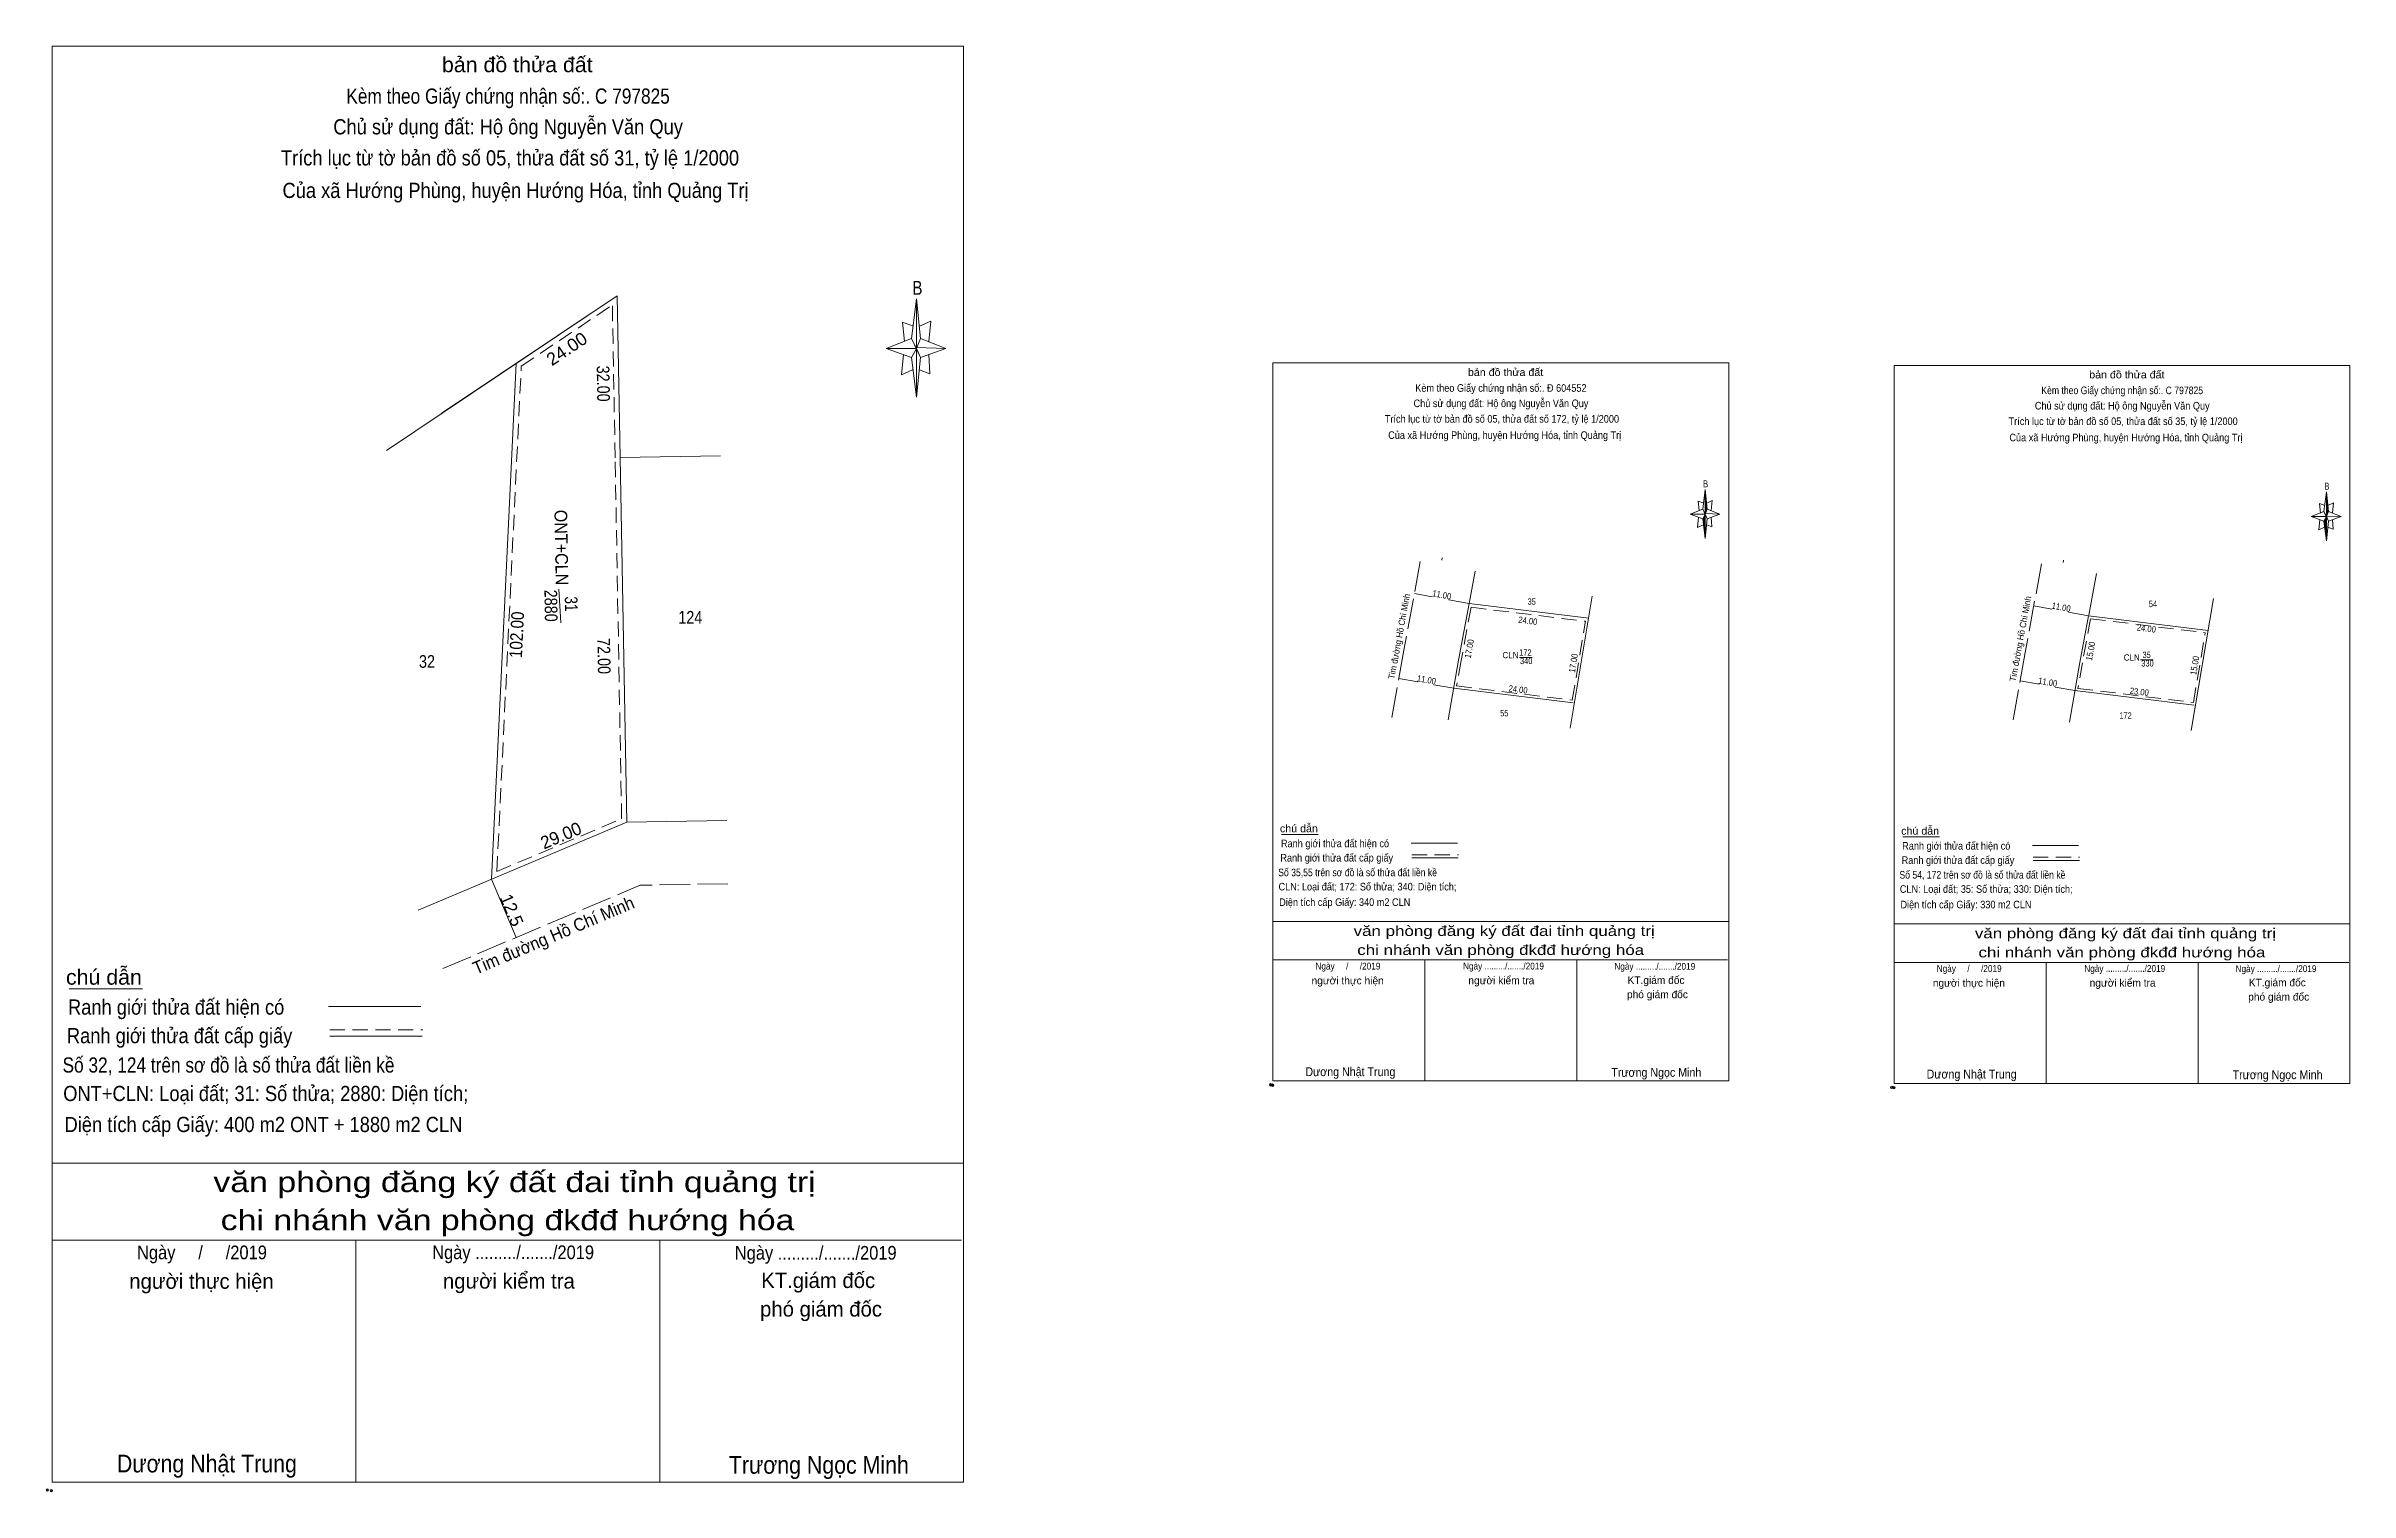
# Model space of a CAD drawing. Header units: metres. Extents: x 535567 to 536670, y 1851128 to 1851699.
# Drawn here: x 536215.4 to 536670.4, y 1851305.2 to 1851590.7 of the extents above; entities that cross this region are included whole.
import ezdxf
from ezdxf.enums import TextEntityAlignment as Align

# ---------------------------------------------------------------- set-up
doc = ezdxf.new("R2010")
doc.units = ezdxf.units.M
doc.header["$PDMODE"] = 32
doc.header["$PDSIZE"] = 0.5
doc.linetypes.add('LONG_DASHED', pattern=[7.5, 6, -1.5])
doc.linetypes.add('MEDIUM_DASHED', pattern=[4.5, 3, -1.5])
for name, color, linetype, lineweight in [('10', 7, 'Continuous', 13), ('17', 7, 'Continuous', 13), ('22', 7, 'Continuous', 13), ('23', 7, 'Continuous', 13), ('42', 7, 'Continuous', 13), ('5', 7, 'Continuous', 13), ('6', 7, 'Continuous', 13)]:
    doc.layers.add(name, color=color, linetype=linetype, lineweight=lineweight)

msp = doc.modelspace()

# ---------------------------------------------------------------- hatches: boundary and pattern name
at = {"layer": '5'}
for points in [[(536543.1, 1851503.17), (536543.5, 1851499.27), (536543.1, 1851498.27)], [(536665.8, 1851502.7), (536666.2, 1851498.8), (536665.8, 1851497.8)], [(536543.1, 1851498.27), (536543.1, 1851493.47), (536542.6, 1851497.37)], [(536665.8, 1851497.8), (536665.8, 1851493), (536665.3, 1851496.9)]]:
    msp.add_hatch(color=256, dxfattribs=at).paths.add_polyline_path(points)

# ---------------------------------------------------------------- linework, layer by layer
at = {"layer": '10'}
for p, q in [((536493.42, 1851463.9), (536517, 1851461.01)), ((536616.12, 1851463.43), (536639.7, 1851460.54))]:
    msp.add_line(p, q, dxfattribs=at)
at = {"layer": '10', "linetype": 'MEDIUM_DASHED'}
for p, q in [((536494, 1851464.34), (536516.83, 1851461.54)), ((536616.7, 1851463.87), (536639.53, 1851461.07))]:
    msp.add_line(p, q, dxfattribs=at)
at = {"layer": '17'}
for p, q in [((536459.41, 1851435.04), (536466.65, 1851435.04)), ((536582.11, 1851434.57), (536589.35, 1851434.57)), ((536219.96, 1851404.53), (536234.44, 1851404.53))]:
    msp.add_line(p, q, dxfattribs=at)
at = {"layer": '22'}
for p, q in [((536497.66, 1851487), (536496.48, 1851480.62)), ((536620.36, 1851486.53), (536618.84, 1851478.32))]:
    msp.add_line(p, q, dxfattribs=at)
at = {"layer": '22', "linetype": 'LONG_DASHED'}
for points in [[(536486.83, 1851488.93), (536483.58, 1851471.41), (536481.23, 1851458.12)], [(536609.53, 1851488.46), (536606.28, 1851470.94), (536603.93, 1851457.65)]]:
    msp.add_lwpolyline(points, dxfattribs=at)
at = {"layer": '22'}
for points in [[(536496.48, 1851480.62), (536494.4, 1851469.45), (536492.32, 1851457.66)], [(536618.81, 1851478.19), (536617.1, 1851468.98), (536615.02, 1851457.19)]]:
    msp.add_lwpolyline(points, dxfattribs=at)
at = {"layer": '22', "linetype": 'MEDIUM_DASHED'}
for points in [[(536496.84, 1851479.89), (536494.89, 1851469.36), (536494, 1851464.34)], [(536619.21, 1851477.63), (536617.59, 1851468.89), (536616.7, 1851463.87)]]:
    msp.add_lwpolyline(points, dxfattribs=at)
at = {"layer": '23'}
for p, q in [((536491.17, 1851489.64), (536491.1, 1851489.2)), ((536613.87, 1851489.17), (536613.8, 1851488.73))]:
    msp.add_line(p, q, dxfattribs=at)
at = {"layer": '42'}
for p, q in [((536282.62, 1851510.83), (536328.23, 1851541.41)), ((536293.47, 1851518.12), (536328.22, 1851541.42)), ((536328.8, 1851509.43), (536328.22, 1851541.42)), ((536303.37, 1851426.17), (536308.28, 1851528.05)), ((536348.58, 1851509.78), (536328.8, 1851509.43)), ((536316.7, 1851483.46), (536317.05, 1851476.81)), ((536485.67, 1851482.63), (536489.2, 1851481.97)), ((536492.49, 1851481.36), (536496.48, 1851480.62)), ((536516.4, 1851455.99), (536520.79, 1851482.09)), ((536639.1, 1851455.52), (536643.49, 1851481.62)), ((536496.48, 1851480.62), (536520.1, 1851477.72)), ((536608, 1851480.2), (536611.53, 1851479.54)), ((536614.82, 1851478.93), (536618.81, 1851478.19)), ((536618.81, 1851478.19), (536642.43, 1851475.29)), ((536506.4, 1851469.99), (536508.89, 1851469.99)), ((536629.1, 1851469.52), (536631.59, 1851469.52)), ((536482.59, 1851465.81), (536486.36, 1851465.15)), ((536489.52, 1851464.59), (536493.42, 1851463.9)), ((536605.29, 1851465.34), (536609.06, 1851464.68)), ((536612.22, 1851464.12), (536616.12, 1851463.43)), ((536349.87, 1851437.79), (536330.09, 1851437.44)), ((536308.23, 1851414.65), (536303.37, 1851426.17))]:
    msp.add_line(p, q, dxfattribs=at)
at = {"layer": '42', "linetype": 'MEDIUM_DASHED'}
for p, q in [((536309.26, 1851527.5), (536327.25, 1851539.57)), ((536327.8, 1851509.41), (536327.25, 1851539.57)), ((536304.45, 1851427.71), (536309.26, 1851527.5)), ((536329.08, 1851438.1), (536327.8, 1851509.41)), ((536496.84, 1851479.89), (536519.45, 1851477.11)), ((536516.83, 1851461.54), (536519.45, 1851477.11)), ((536619.21, 1851477.63), (536641.85, 1851474.85)), ((536639.53, 1851461.07), (536641.85, 1851474.85)), ((536304.45, 1851427.71), (536329.08, 1851438.1))]:
    msp.add_line(p, q, dxfattribs=at)
at = {"layer": '42', "linetype": 'LONG_DASHED'}
for p in [(536293.74, 1851408.54), (536350.09, 1851425.29)]:
    msp.add_line(p, (536332.73, 1851424.98), dxfattribs=at)
at = {"layer": '42'}
msp.add_lwpolyline([(536288.88, 1851420.06), (536330.09, 1851437.44), (536328.8, 1851509.43)], dxfattribs=at)
at = {"layer": '5'}
for p, q in [((536386.34, 1851532.99), (536387.34, 1851540.79)), ((536386.34, 1851529.19), (536381.34, 1851530.99)), ((536388.14, 1851532.99), (536393.14, 1851530.99)), ((536388.14, 1851529.19), (536387.34, 1851521.39)), ((536389.94, 1851525.99), (536387.94, 1851526.79)), ((536389.74, 1851529.79), (536389.94, 1851525.99)), ((536542.6, 1851499.27), (536543.1, 1851503.17)), ((536543.5, 1851499.27), (536546, 1851498.27)), ((536665.3, 1851498.8), (536665.8, 1851502.7)), ((536542.6, 1851497.37), (536540.1, 1851498.27)), ((536543.5, 1851497.37), (536543.1, 1851493.47)), ((536544.4, 1851495.77), (536543.4, 1851496.17)), ((536544.3, 1851497.67), (536544.4, 1851495.77)), ((536665.3, 1851496.9), (536662.8, 1851497.8)), ((536666.2, 1851496.9), (536665.8, 1851493)), ((536667.1, 1851495.3), (536666.1, 1851495.7)), ((536666.2, 1851498.8), (536668.7, 1851497.8)), ((536667, 1851497.2), (536667.1, 1851495.3)), ((536457.73, 1851417.83), (536547.73, 1851417.83)), ((536580.43, 1851417.36), (536670.43, 1851417.36)), ((536457.73, 1851410.23), (536547.53, 1851410.23)), ((536457.73, 1851410.23), (536547.53, 1851410.23)), ((536457.73, 1851410.23), (536547.53, 1851410.23)), ((536487.73, 1851386.33), (536487.73, 1851410.23)), ((536517.73, 1851386.33), (536517.73, 1851410.23)), ((536580.43, 1851409.76), (536670.23, 1851409.76)), ((536580.43, 1851409.76), (536670.23, 1851409.76)), ((536580.43, 1851409.76), (536670.23, 1851409.76)), ((536610.43, 1851385.86), (536610.43, 1851409.76)), ((536640.43, 1851385.86), (536640.43, 1851409.76)), ((536216.6, 1851370.11), (536396.6, 1851370.11)), ((536216.6, 1851354.91), (536396.2, 1851354.91)), ((536216.6, 1851354.91), (536396.2, 1851354.91)), ((536216.6, 1851354.91), (536396.2, 1851354.91)), ((536276.6, 1851307.11), (536276.6, 1851354.91)), ((536336.6, 1851307.11), (536336.6, 1851354.91))]:
    msp.add_line(p, q, dxfattribs=at)
for points in [[(536216.6, 1851590.71), (536396.6, 1851590.71), (536396.6, 1851307.11), (536216.6, 1851307.11)], [(536387.34, 1851540.79), (536388.14, 1851532.99), (536387.34, 1851530.99)], [(536387.34, 1851530.99), (536381.34, 1851530.99), (536386.34, 1851532.99), (536388.14, 1851529.19), (536393.14, 1851530.99), (536387.34, 1851531.19)], [(536387.34, 1851530.99), (536387.34, 1851521.39), (536386.34, 1851529.19)], [(536457.73, 1851528.13), (536547.73, 1851528.13), (536547.73, 1851386.33), (536457.73, 1851386.33)], [(536580.43, 1851527.66), (536670.43, 1851527.66), (536670.43, 1851385.86), (536580.43, 1851385.86)], [(536543.1, 1851498.27), (536540.1, 1851498.27), (536542.6, 1851499.27), (536543.5, 1851497.37), (536546, 1851498.27), (536543.1, 1851498.37)], [(536543.1, 1851503.17), (536543.5, 1851499.27), (536543.1, 1851498.27)], [(536665.8, 1851502.7), (536666.2, 1851498.8), (536665.8, 1851497.8)], [(536543.1, 1851498.27), (536543.1, 1851493.47), (536542.6, 1851497.37)], [(536665.8, 1851497.8), (536662.8, 1851497.8), (536665.3, 1851498.8), (536666.2, 1851496.9), (536668.7, 1851497.8), (536665.8, 1851497.9)], [(536665.8, 1851497.8), (536665.8, 1851493), (536665.3, 1851496.9)]]:
    msp.add_lwpolyline(points, close=True, dxfattribs=at)
for points in [[(536386.74, 1851535.39), (536384.54, 1851536.19), (536384.94, 1851532.39)], [(536387.94, 1851535.39), (536390.14, 1851536.39), (536389.74, 1851532.39)], [(536387.34, 1851530.99), (536386.34, 1851532.99), (536381.34, 1851530.99)], [(536387.34, 1851530.99), (536388.14, 1851529.19), (536393.14, 1851530.99)], [(536384.74, 1851529.79), (536384.34, 1851525.79), (536386.54, 1851526.79)], [(536543.1, 1851498.27), (536542.6, 1851499.27), (536540.1, 1851498.27)], [(536542.8, 1851500.47), (536541.7, 1851500.87), (536541.9, 1851498.97)], [(536543.4, 1851500.47), (536544.5, 1851500.97), (536544.3, 1851498.97)], [(536665.5, 1851500), (536664.4, 1851500.4), (536664.6, 1851498.5)], [(536666.1, 1851500), (536667.2, 1851500.5), (536667, 1851498.5)], [(536541.8, 1851497.67), (536541.6, 1851495.67), (536542.7, 1851496.17)], [(536543.1, 1851498.27), (536543.5, 1851497.37), (536546, 1851498.27)], [(536665.8, 1851497.8), (536665.3, 1851498.8), (536662.8, 1851497.8)], [(536664.5, 1851497.2), (536664.3, 1851495.2), (536665.4, 1851495.7)], [(536665.8, 1851497.8), (536666.2, 1851496.9), (536668.7, 1851497.8)], [(536547.73, 1851386.33), (536457.73, 1851386.33), (536457.73, 1851410.23)], [(536670.43, 1851385.86), (536580.43, 1851385.86), (536580.43, 1851409.76)], [(536396.6, 1851307.11), (536216.6, 1851307.11), (536216.6, 1851354.91)]]:
    msp.add_lwpolyline(points, dxfattribs=at)
for p in [(536457.26, 1851385.56), (536457.66, 1851385.49), (536579.96, 1851385.09), (536580.36, 1851385.02), (536215.66, 1851305.57), (536216.46, 1851305.43)]:
    msp.add_point(p, dxfattribs=at)
at = {"layer": '6'}
for p, q in [((536485.01, 1851433.3), (536494.15, 1851433.3)), ((536607.71, 1851432.83), (536616.85, 1851432.83)), ((536485.15, 1851430.37), (536494.29, 1851430.37)), ((536607.85, 1851429.9), (536616.99, 1851429.9)), ((536271.16, 1851401.05), (536289.44, 1851401.05)), ((536271.44, 1851395.19), (536289.72, 1851395.19))]:
    msp.add_line(p, q, dxfattribs=at)
at = {"layer": '6', "linetype": 'MEDIUM_DASHED'}
for p, q in [((536485.15, 1851430.99), (536494.35, 1851430.99)), ((536607.85, 1851430.52), (536617.05, 1851430.52)), ((536271.44, 1851396.43), (536289.84, 1851396.43))]:
    msp.add_line(p, q, dxfattribs=at)

# ---------------------------------------------------------------- texts
at = {"layer": '42'}
for s, height, rotation, width, p in [('24.00', 2.5, 33.841, 1.05, (536318.949, 1851529.887)), ('32.00', 2.5, 271.039, 0.85, (536324.216, 1851524.028)), ('ONT+CLN', 2.5, 271.027, 0.95, (536315.943, 1851491.662)), ('2880', 2.5, 271.027, 0.85, (536313.888, 1851480.172)), ('31', 2.5, 271.027, 0.8, (536317.886, 1851480.522)), ('Tim đường Hồ Chí Minh', 1.25, 79.491, 0.95, (536483.264, 1851474.026)), ('11.00', 1.25, 349.467, 0.9, (536490.961, 1851481.727)), ('Tim đường Hồ Chí Minh', 1.25, 79.491, 0.95, (536605.964, 1851473.556)), ('102.00', 2.5, 87.241, 0.9, (536309.607, 1851474.39)), ('24.00', 1.25, 353, 0.9, (536507.989, 1851476.609)), ('11.00', 1.25, 349.467, 0.9, (536613.291, 1851479.297)), ('24.00', 1.25, 353, 0.9, (536630.159, 1851475.079)), ('72.00', 2.5, 271.027, 0.85, (536324.355, 1851470.227)), ('17.00', 1.25, 79.482, 0.9, (536497.123, 1851471.581)), ('15.00', 1.25, 79.482, 0.9, (536619.823, 1851471.111)), ('17.00', 1.25, 80.452, 0.9, (536517.679, 1851468.756)), ('15.00', 1.25, 80.452, 0.9, (536640.379, 1851468.286)), ('11.00', 1.25, 349.998, 0.9, (536487.936, 1851464.956)), ('24.00', 1.25, 353.013, 0.9, (536506.059, 1851463.05)), ('11.00', 1.25, 349.998, 0.9, (536610.636, 1851464.486)), ('23.00', 1.25, 353.013, 0.9, (536628.759, 1851462.58)), ('Tim đường Hồ Chí Minh', 2.5, 22.863, 0.95, (536316.109, 1851413.943))]:
    msp.add_text(s, height=height, rotation=rotation, dxfattribs=dict(at, width=width)).set_placement(p, align=Align.CENTER)
for s, height, width, p in [('35', 1.25, 0.8, (536508.83, 1851480.38)), ('54', 1.25, 0.85, (536631.525, 1851479.91)), ('124', 2.5, 0.85, (536342.645, 1851476.65)), ('32', 2.5, 0.85, (536290.64, 1851467.93)), ('CLN', 1.25, 0.95, (536504.645, 1851469.81)), ('172', 1.25, 0.85, (536507.575, 1851470.34)), ('340', 1.25, 0.85, (536507.75, 1851468.66)), ('CLN', 1.25, 0.95, (536627.345, 1851469.34)), ('330', 1.25, 0.85, (536630.45, 1851468.19)), ('35', 1.25, 0.8, (536630.28, 1851469.87)), ('55', 1.25, 0.8, (536503.41, 1851458.34)), ('172', 1.25, 0.85, (536626.105, 1851457.87))]:
    msp.add_text(s, height=height, dxfattribs=dict(at, width=width)).set_placement(p, align=Align.CENTER)
for s, rotation, p in [('29.00', 22.867, (536317.589, 1851433.665)), ('12.5', 292.874, (536306.23, 1851419.586))]:
    msp.add_text(s, height=2.5, rotation=rotation, dxfattribs=at).set_placement(p, align=Align.CENTER)
at = {"layer": '5'}
for s, height, width, p in [('bản đồ thửa đất', 3, 1.05, (536308.48, 1851585.55)), ('Kèm theo Giấy chứng nhận số:. C 797825', 3, 0.85, (536306.655, 1851579.33)), ('Chủ sử dụng đất: Hộ ông Nguyễn Văn Quy', 3, 0.9, (536306.665, 1851573.27)), ('Trích lục từ tờ bản đồ số 05, thửa đất số 31, tỷ lệ 1/2000 ', 3, 0.9, (536307.54, 1851567.13)), ('Của xã Hướng Phùng, huyện Hướng Hóa, tỉnh Quảng Trị', 3, 0.9, (536308.135, 1851560.71)), ('B', 2.755, 0.8, (536387.505, 1851541.59)), ('bản đồ thửa đất', 1.5, 1.05, (536503.67, 1851525.55)), ('bản đồ thửa đất', 1.5, 1.05, (536626.37, 1851525.08)), ('Kèm theo Giấy chứng nhận số:. Đ 604552', 1.5, 0.9, (536502.75, 1851522.44)), ('Kèm theo Giấy chứng nhận số:. C 797825', 1.5, 0.85, (536625.455, 1851521.97)), ('Trích lục từ tờ bản đồ số 05, thửa đất số 172, tỷ lệ 1/2000 ', 1.5, 0.9, (536503.2, 1851516.34)), ('Chủ sử dụng đất: Hộ ông Nguyễn Văn Quy', 1.5, 0.9, (536502.76, 1851519.41)), ('Trích lục từ tờ bản đồ số 05, thửa đất số 35, tỷ lệ 1/2000 ', 1.5, 0.9, (536625.895, 1851515.87)), ('Chủ sử dụng đất: Hộ ông Nguyễn Văn Quy', 1.5, 0.9, (536625.46, 1851518.94)), ('Của xã Hướng Phùng, huyện Hướng Hóa, tỉnh Quảng Trị', 1.5, 0.9, (536503.495, 1851513.13)), ('Của xã Hướng Phùng, huyện Hướng Hóa, tỉnh Quảng Trị', 1.5, 0.9, (536626.195, 1851512.66)), ('B', 1.378, 0.8, (536543.18, 1851503.57)), ('B', 1.378, 0.8, (536665.88, 1851503.1)), ('văn phòng đăng ký đất đai tỉnh quảng trị', 2, 1.25, (536503.395, 1851414.97)), ('chi nhánh văn phòng đkđđ hướng hóa', 2, 1.25, (536502.705, 1851411.21)), ('văn phòng đăng ký đất đai tỉnh quảng trị', 2, 1.25, (536626.095, 1851414.5)), ('chi nhánh văn phòng đkđđ hướng hóa', 2, 1.25, (536625.405, 1851410.74)), ('Ngày     /     /2019', 1.35, 0.9, (536472.53, 1851408.34)), ('Ngày ........./......./2019', 1.35, 0.9, (536503.255, 1851408.35)), ('Ngày ........./......./2019', 1.35, 0.9, (536533.135, 1851408.3)), ('Ngày     /     /2019', 1.35, 0.9, (536595.23, 1851407.87)), ('Ngày ........./......./2019', 1.35, 0.9, (536625.955, 1851407.88)), ('Ngày ........./......./2019', 1.35, 0.9, (536655.835, 1851407.83)), ('Dương Nhật Trung', 1.75, 0.9, (536473.015, 1851387.29)), ('Trương Ngọc Minh', 1.75, 0.9, (536533.445, 1851387.16)), ('Dương Nhật Trung', 1.75, 0.9, (536595.715, 1851386.82)), ('Trương Ngọc Minh', 1.75, 0.9, (536656.145, 1851386.69)), ('văn phòng đăng ký đất đai tỉnh quảng trị', 4, 1.25, (536307.93, 1851364.39)), ('chi nhánh văn phòng đkđđ hướng hóa', 4, 1.25, (536306.555, 1851356.87)), ('Ngày     /     /2019', 2.7, 0.9, (536246.2, 1851351.13)), ('Ngày ........./......./2019', 2.7, 0.9, (536307.655, 1851351.15)), ('Ngày ........./......./2019', 2.7, 0.9, (536367.415, 1851351.05)), ('Dương Nhật Trung', 3.5, 0.9, (536247.17, 1851309.03)), ('Trương Ngọc Minh', 3.5, 0.9, (536368.04, 1851308.77))]:
    msp.add_text(s, height=height, dxfattribs=dict(at, width=width)).set_placement(p, align=Align.CENTER)
for s, height, p in [('người thực hiện', 1.5, (536472.48, 1851405.42)), ('người kiểm tra', 1.5, (536502.835, 1851405.44)), (' phó giám đốc', 1.5, (536533.385, 1851402.68)), ('KT.giám đốc', 1.5, (536533.385, 1851405.5)), ('người thực hiện', 1.5, (536595.18, 1851404.95)), ('người kiểm tra', 1.5, (536625.535, 1851404.97)), (' phó giám đốc', 1.5, (536656.085, 1851402.21)), ('KT.giám đốc', 1.5, (536656.085, 1851405.03)), ('người thực hiện', 3, (536246.105, 1851345.29)), ('người kiểm tra', 3, (536306.815, 1851345.33)), ('KT.giám đốc', 3, (536367.905, 1851345.45)), (' phó giám đốc', 3, (536367.91, 1851339.81))]:
    msp.add_text(s, height=height, dxfattribs=at).set_placement(p, align=Align.CENTER)
at = {"layer": '6'}
for s, height, width, p in [('chú dẫn', 1.5, 1.05, (536459.1, 1851435.45)), ('chú dẫn', 1.5, 1.05, (536581.8, 1851434.98)), ('Ranh giới thửa đất cấp giấy', 1.5, 0.9, (536459.19, 1851429.67)), ('Ranh giới thửa đất hiện có ', 1.5, 0.9, (536459.3, 1851432.49)), ('Ranh giới thửa đất hiện có ', 1.5, 0.9, (536582, 1851432.02)), ('Số 35,55 trên sơ đồ là số thửa đất liền kề', 1.5, 0.85, (536458.76, 1851426.77)), ('Số 54, 172 trên sơ đồ là số thửa đất liền kề', 1.5, 0.85, (536581.46, 1851426.3)), ('Ranh giới thửa đất cấp giấy', 1.5, 0.9, (536581.89, 1851429.2)), ('CLN: Loại đất; 172: Số thửa; 340: Diện tích;', 1.5, 0.9, (536458.83, 1851423.96)), ('Diện tích cấp Giấy: 340 m2 CLN', 1.5, 0.9, (536458.96, 1851420.9)), ('CLN: Loại đất; 35: Số thửa; 330: Diện tích;', 1.5, 0.9, (536581.53, 1851423.49)), ('Diện tích cấp Giấy: 330 m2 CLN', 1.5, 0.9, (536581.66, 1851420.43)), ('chú dẫn', 3, 1.05, (536219.34, 1851405.35)), ('Ranh giới thửa đất hiện có ', 3, 0.9, (536219.74, 1851399.43)), ('Ranh giới thửa đất cấp giấy', 3, 0.9, (536219.52, 1851393.79)), ('Số 32, 124 trên sơ đồ là số thửa đất liền kề', 3, 0.85, (536218.66, 1851387.99)), ('ONT+CLN: Loại đất; 31: Số thửa; 2880: Diện tích;', 3, 0.9, (536218.8, 1851382.37)), ('Diện tích cấp Giấy: 400 m2 ONT + 1880 m2 CLN', 3, 0.9, (536219.06, 1851376.25))]:
    msp.add_text(s, height=height, dxfattribs=dict(at, width=width)).set_placement(p)

doc.saveas('drawing.dxf')
